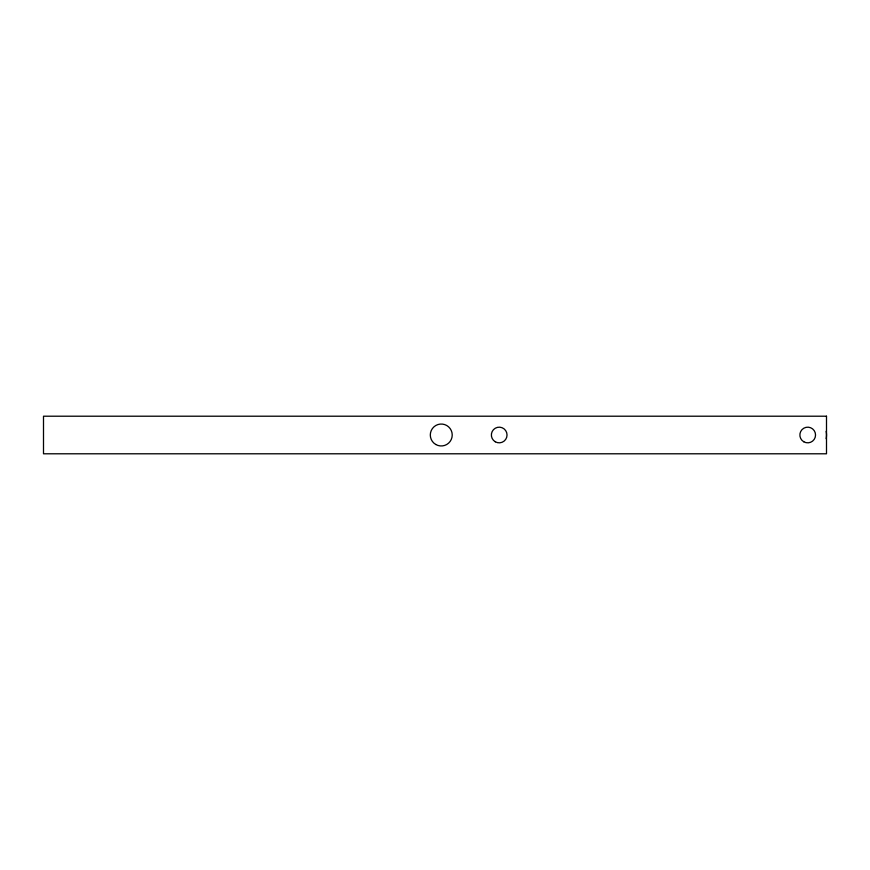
<?xml version="1.0" encoding="UTF-8"?>
<svg xmlns="http://www.w3.org/2000/svg" width="870" height="870" viewBox="0 0 870 870"><rect width="100%" height="100%" fill="white"/><g stroke="black" fill="none" stroke-linecap="round" stroke-linejoin="round"><path stroke-width="1.3" d="M826.141 431.324A18.792 18.792 0 0 1 826.141 438.676M826.5 416.208L43.5 416.208L43.5 453.792L826.5 453.792L826.5 416.208M803.793 441.786A7.83 7.83 0 0 0 815.538 435A7.83 7.83 0 0 0 803.793 428.214A7.83 7.83 0 0 0 803.793 441.786M495.291 441.786A7.83 7.83 0 0 0 507.036 435A7.83 7.83 0 0 0 495.291 428.214A7.83 7.83 0 0 0 495.291 441.786M435.783 444.494A10.962 10.962 0 0 0 452.226 435A10.962 10.962 0 0 0 435.783 425.506A10.962 10.962 0 0 0 435.783 444.494"/></g></svg>
